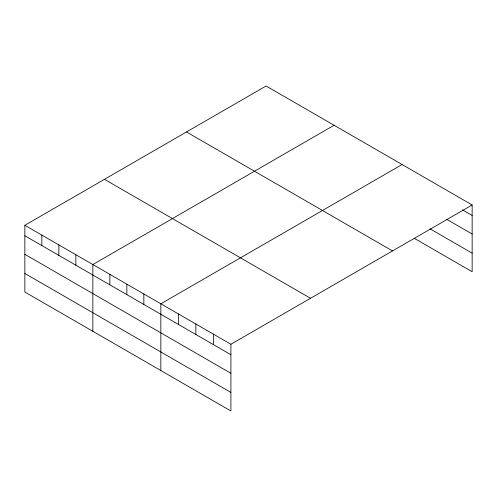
<?xml version="1.0" encoding="UTF-8"?>
<svg xmlns="http://www.w3.org/2000/svg" width="497" height="497" viewBox="0 0 497 497"><rect width="100%" height="100%" fill="white"/><g stroke="black" fill="none" stroke-linecap="round" stroke-linejoin="round"><path stroke-width="0.75" d="M24.85 225.284L230.906 344.247L230.906 410.994L24.85 292.031L24.85 225.284L266.094 86.006L472.15 204.969L472.15 271.716L414.417 238.386M334.096 125.263L92.846 264.541L92.846 331.288M402.092 164.519L160.848 303.804L160.848 370.551M230.906 344.247L472.15 204.969M462.421 209.821L472.15 215.443M446.853 219.407L472.15 234.012M429.986 228.8L472.15 253.147M186.487 131.966L392.537 250.929M104.463 179.324L310.513 298.287M24.85 235.758L230.906 354.721M24.85 254.327L230.906 373.29M24.85 273.462L230.906 392.425M213.393 334.139L213.393 344.607M195.874 324.025L195.874 334.5M178.361 313.911L178.361 324.386M143.844 293.988L143.844 304.462M126.847 284.172L126.847 294.646M109.849 274.356L109.849 284.831M75.848 254.731L75.848 265.199M58.851 244.915L58.851 255.383M41.847 235.1L41.847 245.574"/></g></svg>
